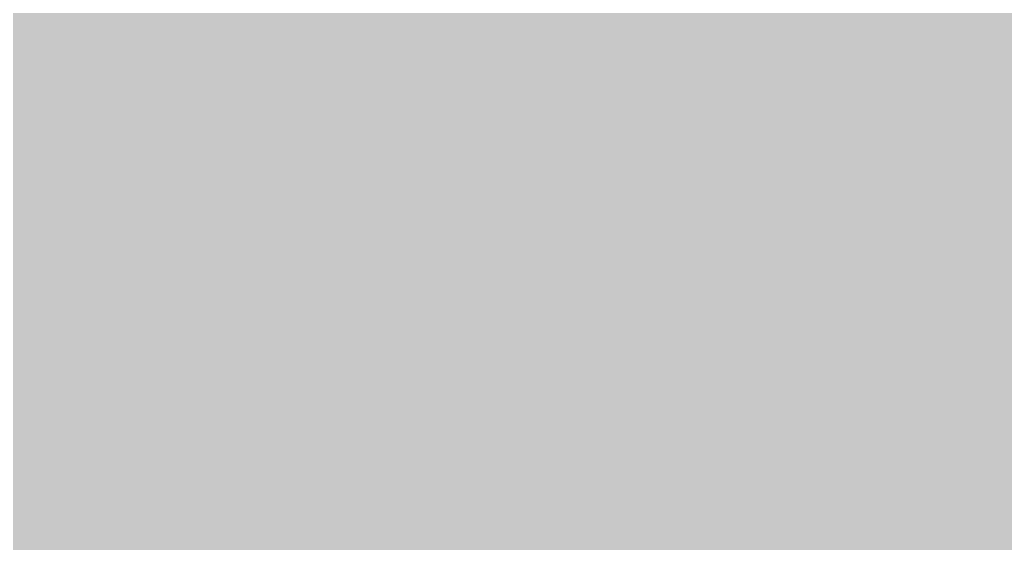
# Model space of a CAD drawing. Header units: millimetres. Extents: x 92 to 588, y 96 to 434.
# Drawn here: x 412.9 to 440.78, y 322.84 to 337.65 of the extents above; entities that cross this region are included whole.
import ezdxf

# ---------------------------------------------------------------- set-up
doc = ezdxf.new("R2010")
doc.units = ezdxf.units.MM
doc.layers.add('H', color=7, linetype='Continuous')
doc.layers.add('P', color=7, linetype='Continuous')

msp = doc.modelspace()

# ---------------------------------------------------------------- hatches: boundary and pattern name
at = {"layer": 'H', "linetype": 'Continuous'}
for points in [[(291.162, 223.903), (291.162, 433.788), (588.166, 433.788), (588.166, 223.903), (291.162, 223.903)], [(425.323, 337.268), (424.336, 338.273), (425.323, 339.279), (426.329, 338.273), (425.323, 337.268)], [(417.227, 335.239), (416.239, 336.245), (417.227, 337.25), (418.233, 336.245), (417.227, 335.239)], [(417.474, 335.239), (416.469, 336.245), (417.474, 337.25), (418.462, 336.245), (417.474, 335.239)], [(433.561, 335.01), (432.555, 336.015), (433.561, 337.003), (434.549, 336.015), (433.561, 335.01)], [(422.06, 332.893), (423.242, 335.186), (421.901, 335.186), (421.901, 335.486), (423.542, 335.486), (423.542, 335.098), (422.431, 332.893), (422.06, 332.893)], [(424.071, 332.893), (424.071, 333.158), (424.53, 333.158), (424.53, 334.904), (424.071, 334.904), (424.071, 335.133), (424.195, 335.133), (424.389, 335.169), (424.459, 335.204), (424.494, 335.222), (424.53, 335.292), (424.583, 335.398), (424.6, 335.486), (424.865, 335.486), (424.865, 333.158), (425.323, 333.158), (425.323, 332.893), (424.071, 332.893)], [(427.599, 332.84), (427.422, 332.876), (427.334, 332.893), (427.264, 332.929), (427.123, 333.017), (427.07, 333.07), (427.017, 333.123), (426.929, 333.246), (426.876, 333.387), (426.858, 333.528), (426.858, 333.617), (426.858, 333.722), (426.911, 333.916), (426.964, 334.005), (427.017, 334.093), (427.193, 334.234), (427.281, 334.287), (427.422, 334.146), (427.317, 334.022), (427.281, 333.952), (427.246, 333.881), (427.211, 333.722), (427.193, 333.634), (427.211, 333.528), (427.281, 333.334), (427.334, 333.246), (427.422, 333.176), (427.599, 333.105), (427.687, 333.105), (427.793, 333.105), (427.969, 333.176), (428.04, 333.228), (428.11, 333.299), (428.181, 333.475), (428.181, 333.581), (428.181, 333.669), (428.146, 333.793), (428.11, 333.846), (428.075, 333.881), (427.952, 333.987), (427.881, 334.04), (427.81, 334.075), (427.722, 334.11), (427.616, 334.146), (427.493, 334.199), (427.422, 334.146), (427.281, 334.287), (427.193, 334.34), (427.052, 334.463), (426.999, 334.534), (426.964, 334.604), (426.911, 334.763), (426.911, 334.869), (426.911, 334.939), (426.946, 335.063), (426.999, 335.186), (427.087, 335.292), (427.14, 335.345), (427.193, 335.398), (427.317, 335.469), (427.458, 335.522), (427.616, 335.539), (427.687, 335.539), (427.775, 335.539), (427.934, 335.522), (428.075, 335.469), (428.199, 335.398), (428.251, 335.363), (428.304, 335.31), (428.393, 335.204), (428.445, 335.081), (428.463, 334.957), (428.463, 334.887), (428.463, 334.798), (428.41, 334.622), (428.375, 334.551), (428.322, 334.463), (428.163, 334.322), (428.075, 334.269), (427.934, 334.428), (428.04, 334.534), (428.075, 334.604), (428.093, 334.657), (428.128, 334.798), (428.128, 334.887), (428.128, 334.975), (428.075, 335.116), (428.005, 335.169), (427.987, 335.204), (427.916, 335.239), (427.793, 335.292), (427.687, 335.292), (427.599, 335.292), (427.44, 335.239), (427.387, 335.186), (427.352, 335.151), (427.299, 335.098), (427.264, 334.992), (427.264, 334.904), (427.264, 334.834), (427.299, 334.728), (427.317, 334.693), (427.352, 334.64), (427.44, 334.569), (427.511, 334.534), (427.669, 334.446), (427.775, 334.393), (427.863, 334.357), (427.934, 334.428), (428.075, 334.269), (428.181, 334.216), (428.357, 334.093), (428.41, 334.005), (428.463, 333.934), (428.534, 333.74), (428.534, 333.617), (428.534, 333.546), (428.498, 333.387), (428.445, 333.246), (428.357, 333.123), (428.287, 333.07), (428.234, 333.017), (428.093, 332.929), (427.952, 332.876), (427.775, 332.84), (427.599, 332.84)], [(428.851, 332.893), (428.851, 333.264), (429.028, 333.423), (429.186, 333.581), (429.327, 333.722), (429.486, 333.881), (429.627, 334.04), (429.821, 334.304), (429.874, 334.41), (429.927, 334.498), (429.98, 334.71), (429.998, 334.816), (429.98, 334.922), (429.962, 334.992), (429.945, 335.045), (429.892, 335.116), (429.857, 335.133), (429.804, 335.186), (429.715, 335.222), (429.645, 335.239), (429.557, 335.239), (429.451, 335.239), (429.363, 335.222), (429.275, 335.186), (429.186, 335.151), (429.116, 335.133), (429.045, 335.081), (428.975, 335.045), (428.922, 335.01), (428.904, 335.38), (429.028, 335.433), (429.204, 335.486), (429.31, 335.504), (429.486, 335.539), (429.574, 335.539), (429.663, 335.539), (429.821, 335.522), (429.962, 335.469), (430.086, 335.398), (430.139, 335.345), (430.192, 335.292), (430.262, 335.186), (430.315, 335.063), (430.35, 334.904), (430.35, 334.834), (430.333, 334.675), (430.315, 334.551), (430.262, 334.428), (430.209, 334.304), (430.139, 334.199), (430.051, 334.093), (429.962, 333.969), (429.874, 333.863), (429.698, 333.687), (429.504, 333.493), (429.31, 333.317), (429.186, 333.193), (430.456, 333.193), (430.456, 332.893), (428.851, 332.893)], [(434.249, 332.523), (434.249, 332.823), (434.319, 332.823), (434.443, 332.858), (434.478, 332.876), (434.531, 332.929), (434.601, 333.017), (434.637, 333.087), (434.654, 333.158), (434.69, 333.317), (434.707, 333.405), (434.725, 333.617), (434.725, 333.881), (434.725, 334.128), (434.707, 334.34), (434.69, 334.428), (434.654, 334.604), (434.637, 334.657), (434.601, 334.728), (434.531, 334.834), (434.478, 334.869), (434.443, 334.904), (434.319, 334.922), (434.249, 334.939), (434.178, 334.922), (434.055, 334.904), (434.019, 334.869), (433.966, 334.834), (433.896, 334.728), (433.861, 334.657), (433.843, 334.587), (433.808, 334.428), (433.79, 334.322), (433.772, 334.11), (433.772, 333.881), (433.772, 333.617), (433.79, 333.423), (433.808, 333.334), (433.843, 333.176), (433.861, 333.087), (433.896, 333.034), (433.966, 332.929), (434.002, 332.893), (434.055, 332.858), (434.178, 332.823), (434.249, 332.823), (434.249, 332.523), (434.143, 332.541), (433.966, 332.576), (433.808, 332.664), (433.667, 332.788), (433.631, 332.858), (433.578, 332.946), (433.508, 333.158), (433.455, 333.405), (433.42, 333.705), (433.42, 333.881), (433.42, 334.04), (433.455, 334.34), (433.508, 334.604), (433.578, 334.816), (433.631, 334.904), (433.684, 334.975), (433.808, 335.098), (433.966, 335.169), (434.143, 335.222), (434.249, 335.222), (434.355, 335.222), (434.531, 335.169), (434.69, 335.098), (434.831, 334.957), (434.884, 334.887), (434.919, 334.798), (434.99, 334.587), (435.042, 334.34), (435.078, 334.04), (435.078, 333.705), (435.042, 333.405), (434.99, 333.14), (434.919, 332.946), (434.866, 332.858), (434.813, 332.77), (434.69, 332.646), (434.531, 332.576), (434.355, 332.541), (434.249, 332.523)], [(437.3, 332.523), (437.3, 332.823), (437.371, 332.823), (437.477, 332.858), (437.53, 332.876), (437.582, 332.929), (437.653, 333.017), (437.671, 333.087), (437.706, 333.158), (437.741, 333.317), (437.741, 333.405), (437.759, 333.617), (437.776, 333.881), (437.759, 334.128), (437.741, 334.34), (437.741, 334.428), (437.706, 334.604), (437.671, 334.657), (437.653, 334.728), (437.582, 334.834), (437.53, 334.869), (437.477, 334.904), (437.371, 334.922), (437.3, 334.939), (437.23, 334.922), (437.106, 334.904), (437.053, 334.869), (437.018, 334.834), (436.947, 334.728), (436.912, 334.657), (436.895, 334.587), (436.859, 334.428), (436.842, 334.322), (436.824, 334.11), (436.824, 333.881), (436.824, 333.617), (436.842, 333.423), (436.842, 333.334), (436.877, 333.176), (436.912, 333.087), (436.93, 333.034), (437, 332.929), (437.053, 332.893), (437.106, 332.858), (437.23, 332.823), (437.3, 332.823), (437.3, 332.523), (437.194, 332.541), (437, 332.576), (436.842, 332.664), (436.718, 332.788), (436.665, 332.858), (436.63, 332.946), (436.542, 333.158), (436.489, 333.405), (436.471, 333.705), (436.471, 334.04), (436.489, 334.34), (436.542, 334.604), (436.63, 334.816), (436.665, 334.904), (436.718, 334.975), (436.859, 335.098), (437, 335.169), (437.194, 335.222), (437.3, 335.222), (437.406, 335.222), (437.582, 335.169), (437.741, 335.098), (437.865, 334.957), (437.918, 334.887), (437.97, 334.798), (438.041, 334.587), (438.094, 334.34), (438.112, 334.04), (438.129, 333.881), (438.112, 333.705), (438.094, 333.405), (438.041, 333.14), (437.97, 332.946), (437.918, 332.858), (437.865, 332.77), (437.741, 332.646), (437.582, 332.576), (437.406, 332.541), (437.3, 332.523)], [(439.276, 332.523), (439.188, 332.541), (439.029, 332.558), (438.958, 332.593), (438.888, 332.629), (438.764, 332.699), (438.711, 332.77), (438.641, 332.84), (438.535, 333.034), (438.5, 333.14), (438.464, 333.264), (438.429, 333.546), (438.411, 333.722), (438.429, 333.881), (438.464, 334.181), (438.482, 334.322), (438.535, 334.463), (438.641, 334.693), (438.694, 334.798), (438.782, 334.887), (438.958, 335.045), (439.064, 335.098), (439.188, 335.151), (439.435, 335.204), (439.576, 335.222), (439.664, 335.222), (439.734, 335.204), (439.805, 335.204), (439.875, 335.186), (439.875, 334.851), (439.805, 334.869), (439.717, 334.904), (439.629, 334.922), (439.54, 334.922), (439.452, 334.922), (439.311, 334.887), (439.17, 334.834), (439.064, 334.745), (439.011, 334.693), (438.958, 334.64), (438.888, 334.516), (438.817, 334.34), (438.782, 334.163), (438.782, 334.058), (438.888, 333.863), (438.782, 333.811), (438.764, 333.775), (438.764, 333.74), (438.764, 333.687), (438.764, 333.652), (438.764, 333.511), (438.8, 333.299), (438.817, 333.211), (438.852, 333.123), (438.905, 332.999), (438.958, 332.964), (439.029, 332.893), (439.099, 332.84), (439.188, 332.823), (439.276, 332.805), (439.382, 332.823), (439.505, 332.876), (439.576, 332.929), (439.611, 332.964), (439.646, 332.999), (439.699, 333.087), (439.734, 333.264), (439.752, 333.405), (439.734, 333.493), (439.717, 333.617), (439.699, 333.669), (439.681, 333.722), (439.611, 333.811), (439.558, 333.863), (439.54, 333.881), (439.452, 333.916), (439.417, 333.934), (439.329, 333.952), (439.24, 333.952), (439.117, 333.934), (438.994, 333.916), (438.888, 333.863), (438.782, 334.058), (438.905, 334.128), (439.029, 334.181), (439.099, 334.216), (439.24, 334.234), (439.311, 334.234), (439.452, 334.234), (439.576, 334.199), (439.629, 334.181), (439.752, 334.128), (439.823, 334.075), (439.875, 334.022), (439.981, 333.881), (440.034, 333.811), (440.052, 333.722), (440.087, 333.528), (440.087, 333.317), (440.052, 333.14), (440.034, 333.052), (439.999, 332.964), (439.911, 332.823), (439.858, 332.77), (439.787, 332.717), (439.664, 332.629), (439.593, 332.593), (439.523, 332.558), (439.364, 332.541), (439.276, 332.523)], [(431.656, 332.576), (432.838, 334.869), (431.497, 334.869), (431.497, 335.169), (433.137, 335.169), (433.137, 334.781), (432.026, 332.576), (431.656, 332.576)], [(418.885, 331.676), (418.709, 331.694), (418.621, 331.729), (418.55, 331.764), (418.409, 331.835), (418.356, 331.888), (418.303, 331.941), (418.233, 332.064), (418.197, 332.135), (418.162, 332.205), (418.144, 332.364), (418.144, 332.435), (418.144, 332.541), (418.197, 332.735), (418.25, 332.823), (418.303, 332.911), (418.48, 333.052), (418.568, 333.105), (418.709, 332.982), (418.603, 332.858), (418.568, 332.788), (418.532, 332.717), (418.497, 332.558), (418.48, 332.47), (418.497, 332.364), (418.568, 332.17), (418.621, 332.082), (418.709, 332.011), (418.885, 331.941), (418.991, 331.923), (419.097, 331.941), (419.256, 331.994), (419.326, 332.064), (419.397, 332.135), (419.467, 332.311), (419.467, 332.417), (419.467, 332.488), (419.432, 332.629), (419.397, 332.664), (419.361, 332.717), (419.238, 332.805), (419.167, 332.858), (419.097, 332.893), (419.009, 332.929), (418.903, 332.982), (418.779, 333.017), (418.709, 332.982), (418.568, 333.105), (418.48, 333.176), (418.338, 333.299), (418.285, 333.37), (418.25, 333.44), (418.197, 333.599), (418.197, 333.687), (418.197, 333.758), (418.233, 333.899), (418.285, 334.022), (418.374, 334.128), (418.427, 334.181), (418.48, 334.234), (418.603, 334.304), (418.744, 334.34), (418.903, 334.375), (419.062, 334.375), (419.22, 334.34), (419.361, 334.304), (419.485, 334.234), (419.538, 334.181), (419.591, 334.146), (419.679, 334.04), (419.732, 333.916), (419.75, 333.793), (419.75, 333.722), (419.75, 333.634), (419.697, 333.458), (419.661, 333.37), (419.608, 333.281), (419.45, 333.158), (419.361, 333.105), (419.238, 333.246), (419.326, 333.37), (419.361, 333.44), (419.379, 333.493), (419.414, 333.634), (419.414, 333.705), (419.414, 333.793), (419.361, 333.934), (419.309, 334.005), (419.273, 334.022), (419.203, 334.075), (419.079, 334.11), (418.973, 334.11), (418.885, 334.11), (418.726, 334.058), (418.674, 334.022), (418.638, 333.987), (418.585, 333.934), (418.55, 333.811), (418.55, 333.74), (418.55, 333.669), (418.585, 333.564), (418.603, 333.511), (418.638, 333.475), (418.726, 333.387), (418.797, 333.352), (418.956, 333.281), (419.062, 333.228), (419.15, 333.193), (419.238, 333.246), (419.361, 333.105), (419.467, 333.034), (419.644, 332.911), (419.697, 332.84), (419.75, 332.752), (419.82, 332.558), (419.82, 332.452), (419.82, 332.364), (419.785, 332.223), (419.732, 332.082), (419.644, 331.958), (419.573, 331.888), (419.52, 331.835), (419.379, 331.764), (419.238, 331.694), (419.062, 331.676), (418.885, 331.676)], [(414.229, 331.729), (414.229, 332.611), (414.229, 332.893), (414.229, 333.899), (413.364, 332.893), (414.229, 332.893), (414.229, 332.611), (413.082, 332.611), (413.082, 332.982), (414.246, 334.322), (414.564, 334.322), (414.564, 332.893), (414.864, 332.893), (414.864, 332.611), (414.564, 332.611), (414.564, 331.729), (414.229, 331.729)], [(416.451, 331.729), (416.451, 331.994), (416.927, 331.994), (416.927, 333.722), (416.451, 333.722), (416.451, 333.969), (416.575, 333.969), (416.786, 334.005), (416.839, 334.04), (416.874, 334.058), (416.927, 334.11), (416.98, 334.216), (416.98, 334.322), (417.262, 334.322), (417.262, 331.994), (417.721, 331.994), (417.721, 331.729), (416.451, 331.729)], [(425.958, 332.893), (425.958, 333.405), (426.364, 333.405), (426.364, 332.893), (425.958, 332.893)], [(421.725, 331.006), (420.737, 332.011), (421.725, 333.017), (422.73, 332.011), (421.725, 331.006)], [(435.554, 332.576), (435.554, 333.07), (435.977, 333.07), (435.977, 332.576), (435.554, 332.576)], [(415.287, 331.729), (415.287, 332.223), (415.71, 332.223), (415.71, 331.729), (415.287, 331.729)], [(439.046, 327.655), (439.046, 330.248), (439.699, 330.248), (439.805, 330.248), (439.999, 330.23), (440.087, 330.212), (440.158, 330.177), (440.299, 330.124), (440.369, 330.089), (440.44, 330.036), (440.546, 329.912), (440.599, 329.824), (440.634, 329.754), (440.669, 329.56), (440.669, 329.471), (440.669, 329.383), (440.652, 329.224), (440.616, 329.136), (440.581, 329.066), (440.51, 328.942), (440.458, 328.889), (440.387, 328.819), (440.228, 328.731), (440.14, 328.695), (440.052, 328.66), (439.823, 328.625), (439.681, 328.625), (439.382, 328.625), (439.382, 328.907), (439.629, 328.907), (439.823, 328.925), (439.964, 328.942), (440.017, 328.96), (440.122, 329.03), (440.175, 329.066), (440.211, 329.101), (440.264, 329.189), (440.281, 329.242), (440.316, 329.33), (440.316, 329.454), (440.316, 329.524), (440.299, 329.63), (440.281, 329.683), (440.246, 329.736), (440.175, 329.824), (440.14, 329.842), (440.052, 329.895), (439.946, 329.93), (439.823, 329.948), (439.681, 329.948), (439.382, 329.948), (439.382, 328.907), (439.382, 328.625), (439.382, 327.655), (439.046, 327.655)], [(439.258, 327.884), (438.253, 328.889), (439.258, 329.877), (440.246, 328.889), (439.258, 327.884)], [(420.702, 326.296), (421.884, 328.572), (420.543, 328.572), (420.543, 328.872), (422.184, 328.872), (422.184, 328.484), (421.072, 326.296), (420.702, 326.296)], [(422.713, 326.296), (422.713, 326.561), (423.171, 326.561), (423.171, 328.29), (422.713, 328.29), (422.713, 328.519), (422.836, 328.537), (423.03, 328.572), (423.101, 328.607), (423.136, 328.625), (423.189, 328.678), (423.224, 328.783), (423.242, 328.889), (423.507, 328.889), (423.507, 326.561), (423.965, 326.561), (423.965, 326.296), (422.713, 326.296)], [(426.135, 326.243), (425.941, 326.261), (425.853, 326.279), (425.676, 326.332), (425.535, 326.402), (425.535, 326.773), (425.676, 326.684), (425.853, 326.614), (425.941, 326.579), (426.135, 326.543), (426.223, 326.543), (426.329, 326.543), (426.435, 326.579), (426.488, 326.596), (426.576, 326.649), (426.611, 326.684), (426.664, 326.755), (426.717, 326.861), (426.735, 326.896), (426.752, 327.02), (426.752, 327.09), (426.752, 327.161), (426.735, 327.267), (426.717, 327.319), (426.682, 327.355), (426.629, 327.425), (426.593, 327.461), (426.523, 327.496), (426.417, 327.531), (426.329, 327.549), (426.205, 327.549), (426.064, 327.549), (426.064, 327.831), (426.17, 327.831), (426.294, 327.849), (426.488, 327.902), (426.558, 327.954), (426.593, 327.972), (426.646, 328.043), (426.699, 328.166), (426.699, 328.272), (426.699, 328.325), (426.682, 328.395), (426.664, 328.431), (426.646, 328.466), (426.593, 328.537), (426.576, 328.554), (426.505, 328.589), (426.417, 328.607), (426.346, 328.625), (426.258, 328.625), (426.152, 328.625), (426.064, 328.607), (425.976, 328.589), (425.888, 328.554), (425.8, 328.519), (425.729, 328.484), (425.676, 328.431), (425.623, 328.413), (425.606, 328.766), (425.729, 328.836), (425.905, 328.889), (426.011, 328.907), (426.188, 328.925), (426.276, 328.925), (426.452, 328.925), (426.593, 328.889), (426.646, 328.872), (426.77, 328.819), (426.823, 328.783), (426.876, 328.748), (426.964, 328.642), (426.999, 328.589), (427.017, 328.519), (427.052, 328.378), (427.052, 328.307), (427.052, 328.201), (426.981, 328.007), (426.911, 327.937), (426.84, 327.866), (426.664, 327.76), (426.576, 327.725), (426.664, 327.69), (426.752, 327.655), (426.84, 327.602), (426.929, 327.531), (426.964, 327.496), (427.034, 327.408), (427.07, 327.284), (427.105, 327.143), (427.105, 327.055), (427.105, 326.967), (427.07, 326.808), (427.052, 326.737), (427.017, 326.667), (426.929, 326.543), (426.876, 326.473), (426.823, 326.42), (426.682, 326.332), (426.593, 326.296), (426.523, 326.279), (426.346, 326.243), (426.241, 326.243), (426.135, 326.243)], [(427.493, 326.296), (427.493, 326.649), (427.669, 326.826), (427.828, 326.967), (427.969, 327.125), (428.128, 327.284), (428.269, 327.443), (428.463, 327.69), (428.534, 327.796), (428.569, 327.902), (428.622, 328.096), (428.64, 328.201), (428.622, 328.307), (428.604, 328.395), (428.587, 328.431), (428.534, 328.501), (428.498, 328.519), (428.445, 328.572), (428.357, 328.607), (428.287, 328.625), (428.199, 328.625), (428.093, 328.625), (428.005, 328.607), (427.916, 328.589), (427.828, 328.554), (427.758, 328.519), (427.687, 328.484), (427.616, 328.431), (427.581, 328.413), (427.546, 328.783), (427.669, 328.836), (427.846, 328.872), (427.952, 328.907), (428.128, 328.925), (428.216, 328.925), (428.304, 328.925), (428.463, 328.907), (428.604, 328.854), (428.728, 328.783), (428.781, 328.731), (428.834, 328.695), (428.904, 328.572), (428.957, 328.448), (428.992, 328.307), (428.992, 328.219), (428.975, 328.078), (428.957, 327.937), (428.904, 327.813), (428.851, 327.708), (428.781, 327.584), (428.692, 327.478), (428.604, 327.372), (428.516, 327.267), (428.34, 327.073), (428.146, 326.896), (427.952, 326.72), (427.828, 326.596), (429.098, 326.596), (429.098, 326.296), (427.493, 326.296)], [(430.615, 325.961), (430.615, 328.537), (431.374, 328.537), (431.568, 328.519), (431.656, 328.501), (431.744, 328.484), (431.885, 328.431), (431.938, 328.378), (432.009, 328.325), (432.114, 328.201), (432.167, 328.131), (432.203, 328.06), (432.238, 327.866), (432.255, 327.76), (432.238, 327.69), (432.22, 327.513), (432.185, 327.443), (432.15, 327.372), (432.079, 327.249), (432.026, 327.196), (431.956, 327.125), (431.797, 327.02), (431.709, 326.984), (431.62, 326.967), (431.391, 326.931), (430.968, 326.931), (430.968, 327.214), (431.197, 327.214), (431.391, 327.214), (431.532, 327.249), (431.585, 327.267), (431.709, 327.337), (431.779, 327.408), (431.832, 327.496), (431.85, 327.549), (431.885, 327.637), (431.885, 327.76), (431.885, 327.813), (431.867, 327.937), (431.85, 327.99), (431.815, 328.043), (431.744, 328.113), (431.709, 328.148), (431.62, 328.201), (431.515, 328.219), (431.391, 328.237), (431.25, 328.254), (430.968, 328.254), (430.968, 327.214), (430.968, 326.931), (430.968, 325.961), (430.615, 325.961)], [(433.173, 325.908), (433.085, 325.908), (432.89, 325.926), (432.785, 325.961), (432.608, 325.997), (432.467, 326.067), (432.467, 326.438), (432.608, 326.349), (432.785, 326.279), (432.873, 326.243), (433.067, 326.208), (433.155, 326.208), (433.261, 326.208), (433.367, 326.243), (433.42, 326.261), (433.508, 326.314), (433.543, 326.349), (433.614, 326.438), (433.649, 326.526), (433.667, 326.561), (433.684, 326.684), (433.684, 326.755), (433.684, 326.826), (433.667, 326.931), (433.631, 327.02), (433.561, 327.09), (433.525, 327.125), (433.455, 327.178), (433.367, 327.196), (433.261, 327.214), (433.137, 327.214), (432.996, 327.214), (432.996, 327.496), (433.12, 327.496), (433.226, 327.513), (433.42, 327.566), (433.49, 327.619), (433.525, 327.637), (433.578, 327.708), (433.631, 327.831), (433.631, 327.937), (433.631, 327.99), (433.614, 328.078), (433.596, 328.113), (433.578, 328.131), (433.525, 328.201), (433.508, 328.219), (433.437, 328.254), (433.367, 328.272), (433.279, 328.29), (433.19, 328.29), (433.102, 328.29), (432.996, 328.272), (432.908, 328.254), (432.82, 328.219), (432.732, 328.184), (432.679, 328.148), (432.608, 328.113), (432.555, 328.078), (432.538, 328.431), (432.661, 328.501), (432.855, 328.554), (432.943, 328.572), (433.12, 328.589), (433.208, 328.589), (433.384, 328.589), (433.525, 328.554), (433.578, 328.537), (433.702, 328.484), (433.755, 328.448), (433.808, 328.413), (433.896, 328.307), (433.931, 328.254), (433.966, 328.184), (433.984, 328.06), (433.984, 327.972), (433.984, 327.866), (433.914, 327.69), (433.843, 327.602), (433.772, 327.531), (433.614, 327.425), (433.508, 327.39), (433.596, 327.355), (433.684, 327.319), (433.772, 327.267), (433.861, 327.196), (433.896, 327.161), (433.966, 327.073), (433.984, 327.02), (434.019, 326.949), (434.037, 326.808), (434.037, 326.72), (434.037, 326.649), (434.002, 326.473), (433.984, 326.402), (433.949, 326.332), (433.861, 326.208), (433.808, 326.138), (433.755, 326.085), (433.614, 325.997), (433.543, 325.961), (433.455, 325.944), (433.279, 325.908), (433.173, 325.908)], [(435.713, 325.961), (435.713, 326.314), (435.871, 326.49), (436.03, 326.632), (436.189, 326.79), (436.33, 326.949), (436.471, 327.108), (436.665, 327.355), (436.736, 327.461), (436.789, 327.566), (436.842, 327.76), (436.842, 327.866), (436.842, 327.972), (436.806, 328.06), (436.789, 328.096), (436.736, 328.166), (436.718, 328.201), (436.648, 328.237), (436.577, 328.272), (436.489, 328.29), (436.401, 328.29), (436.312, 328.29), (436.207, 328.272), (436.118, 328.254), (436.03, 328.219), (435.96, 328.184), (435.889, 328.148), (435.819, 328.113), (435.783, 328.078), (435.766, 328.448), (435.889, 328.501), (436.065, 328.554), (436.154, 328.572), (436.33, 328.589), (436.506, 328.589), (436.665, 328.572), (436.806, 328.519), (436.93, 328.448), (436.983, 328.413), (437.036, 328.36), (437.106, 328.237), (437.159, 328.113), (437.194, 327.972), (437.194, 327.884), (437.194, 327.743), (437.159, 327.602), (437.124, 327.478), (437.053, 327.372), (436.983, 327.249), (436.912, 327.143), (436.806, 327.037), (436.718, 326.931), (436.542, 326.755), (436.348, 326.561), (436.171, 326.385), (436.03, 326.261), (437.3, 326.261), (437.3, 325.961), (435.713, 325.961)], [(438.782, 326.614), (437.776, 327.619), (438.782, 328.607), (439.787, 327.619), (438.782, 326.614)], [(413.893, 325.52), (413.788, 325.52), (413.594, 325.538), (413.505, 325.556), (413.329, 325.608), (413.188, 325.679), (413.188, 326.032), (413.329, 325.961), (413.505, 325.891), (413.594, 325.855), (413.77, 325.82), (413.876, 325.82), (413.982, 325.82), (414.087, 325.855), (414.14, 325.873), (414.229, 325.926), (414.264, 325.961), (414.317, 326.032), (414.37, 326.12), (414.387, 326.173), (414.405, 326.296), (414.405, 326.42), (414.387, 326.543), (414.37, 326.596), (414.334, 326.632), (414.281, 326.702), (414.246, 326.737), (414.176, 326.773), (414.07, 326.808), (413.982, 326.826), (413.858, 326.826), (413.717, 326.826), (413.717, 327.108), (413.823, 327.108), (413.946, 327.125), (414.123, 327.178), (414.211, 327.231), (414.246, 327.249), (414.299, 327.319), (414.352, 327.443), (414.352, 327.549), (414.352, 327.602), (414.334, 327.672), (414.317, 327.708), (414.299, 327.743), (414.246, 327.796), (414.158, 327.866), (414.07, 327.884), (413.999, 327.902), (413.911, 327.902), (413.805, 327.902), (413.717, 327.884), (413.629, 327.866), (413.523, 327.831), (413.452, 327.796), (413.382, 327.743), (413.329, 327.708), (413.276, 327.672), (413.258, 328.043), (413.382, 328.113), (413.558, 328.148), (413.664, 328.184), (413.84, 328.201), (413.929, 328.201), (414.105, 328.201), (414.229, 328.166), (414.299, 328.148), (414.423, 328.096), (414.475, 328.06), (414.528, 328.025), (414.617, 327.919), (414.652, 327.866), (414.67, 327.796), (414.705, 327.655), (414.705, 327.584), (414.705, 327.478), (414.634, 327.284), (414.564, 327.214), (414.493, 327.125), (414.317, 327.037), (414.229, 327.002), (414.317, 326.967), (414.405, 326.931), (414.493, 326.878), (414.581, 326.808), (414.617, 326.773), (414.687, 326.684), (414.705, 326.614), (414.722, 326.561), (414.758, 326.42), (414.758, 326.243), (414.722, 326.085), (414.687, 326.014), (414.67, 325.944), (414.581, 325.803), (414.528, 325.75), (414.475, 325.697), (414.334, 325.608), (414.246, 325.573), (414.176, 325.556), (413.999, 325.52), (413.893, 325.52)], [(416.945, 325.52), (416.839, 325.52), (416.645, 325.538), (416.557, 325.556), (416.363, 325.608), (416.239, 325.679), (416.239, 326.032), (416.38, 325.961), (416.557, 325.891), (416.645, 325.855), (416.821, 325.82), (416.91, 325.82), (417.015, 325.82), (417.121, 325.855), (417.174, 325.873), (417.262, 325.926), (417.315, 325.961), (417.368, 326.032), (417.421, 326.12), (417.421, 326.173), (417.456, 326.296), (417.456, 326.42), (417.421, 326.543), (417.386, 326.632), (417.333, 326.702), (417.298, 326.737), (417.21, 326.773), (417.121, 326.808), (417.015, 326.826), (416.91, 326.826), (416.751, 326.826), (416.751, 327.108), (416.874, 327.108), (416.98, 327.125), (417.174, 327.178), (417.262, 327.231), (417.298, 327.249), (417.351, 327.319), (417.386, 327.443), (417.404, 327.549), (417.404, 327.602), (417.386, 327.672), (417.368, 327.708), (417.351, 327.743), (417.298, 327.796), (417.262, 327.831), (417.192, 327.866), (417.121, 327.884), (417.033, 327.902), (416.945, 327.902), (416.857, 327.902), (416.769, 327.884), (416.663, 327.866), (416.575, 327.831), (416.504, 327.796), (416.433, 327.743), (416.38, 327.708), (416.328, 327.672), (416.31, 328.043), (416.433, 328.113), (416.61, 328.148), (416.698, 328.184), (416.892, 328.201), (416.98, 328.201), (417.139, 328.201), (417.28, 328.166), (417.351, 328.148), (417.474, 328.096), (417.527, 328.06), (417.58, 328.025), (417.668, 327.919), (417.686, 327.866), (417.721, 327.796), (417.756, 327.655), (417.756, 327.584), (417.739, 327.478), (417.668, 327.284), (417.615, 327.214), (417.545, 327.125), (417.368, 327.037), (417.28, 327.002), (417.351, 326.967), (417.456, 326.931), (417.545, 326.878), (417.615, 326.808), (417.668, 326.773), (417.721, 326.684), (417.756, 326.614), (417.774, 326.561), (417.792, 326.42), (417.809, 326.332), (417.792, 326.243), (417.774, 326.085), (417.739, 326.014), (417.703, 325.944), (417.633, 325.803), (417.58, 325.75), (417.509, 325.697), (417.386, 325.608), (417.298, 325.573), (417.227, 325.556), (417.033, 325.52), (416.945, 325.52)], [(418.638, 325.52), (418.568, 325.52), (418.497, 325.52), (418.427, 325.538), (418.356, 325.556), (418.356, 325.891), (418.427, 325.855), (418.497, 325.838), (418.603, 325.82), (418.691, 325.82), (418.779, 325.82), (418.92, 325.838), (419.062, 325.908), (419.167, 325.979), (419.22, 326.032), (419.273, 326.102), (419.344, 326.226), (419.397, 326.402), (419.432, 326.579), (419.45, 326.684), (419.344, 326.861), (419.45, 326.931), (419.45, 327.002), (419.45, 327.037), (419.45, 327.09), (419.45, 327.214), (419.432, 327.425), (419.397, 327.513), (419.379, 327.602), (419.309, 327.725), (419.273, 327.778), (419.238, 327.813), (419.15, 327.866), (419.115, 327.884), (419.044, 327.919), (418.938, 327.919), (418.85, 327.919), (418.709, 327.866), (418.638, 327.813), (418.603, 327.76), (418.568, 327.725), (418.532, 327.637), (418.48, 327.461), (418.48, 327.319), (418.48, 327.249), (418.497, 327.108), (418.515, 327.055), (418.55, 327.002), (418.603, 326.914), (418.656, 326.878), (418.691, 326.843), (418.762, 326.808), (418.797, 326.808), (418.885, 326.79), (418.991, 326.79), (419.097, 326.79), (419.22, 326.826), (419.344, 326.861), (419.45, 326.684), (419.309, 326.596), (419.185, 326.543), (419.115, 326.526), (418.973, 326.508), (418.903, 326.508), (418.762, 326.508), (418.638, 326.526), (418.585, 326.543), (418.462, 326.614), (418.409, 326.649), (418.338, 326.702), (418.233, 326.843), (418.197, 326.914), (418.162, 327.002), (418.127, 327.196), (418.127, 327.408), (418.162, 327.584), (418.197, 327.672), (418.233, 327.76), (418.321, 327.902), (418.374, 327.954), (418.427, 328.007), (418.55, 328.113), (418.638, 328.148), (418.709, 328.166), (418.868, 328.201), (418.938, 328.201), (419.026, 328.201), (419.203, 328.166), (419.273, 328.148), (419.344, 328.113), (419.467, 328.025), (419.52, 327.972), (419.591, 327.902), (419.697, 327.708), (419.732, 327.602), (419.767, 327.478), (419.802, 327.178), (419.802, 327.02), (419.802, 326.861), (419.767, 326.543), (419.732, 326.402), (419.697, 326.261), (419.591, 326.032), (419.52, 325.926), (419.432, 325.838), (419.256, 325.679), (419.167, 325.626), (419.044, 325.573), (418.797, 325.52), (418.638, 325.52)], [(431.25, 325.926), (430.262, 326.914), (431.25, 327.919), (432.255, 326.914), (431.25, 325.926)], [(429.257, 325.485), (428.251, 326.49), (429.257, 327.478), (430.262, 326.49), (429.257, 325.485)], [(434.407, 326.931), (434.407, 327.249), (435.378, 327.249), (435.378, 326.931), (434.407, 326.931)], [(435.677, 324.921), (434.69, 325.926), (435.677, 326.914), (436.683, 325.926), (435.677, 324.921)], [(424.6, 326.296), (424.6, 326.79), (425.006, 326.79), (425.006, 326.296), (424.6, 326.296)], [(431.162, 324.427), (430.156, 325.414), (431.162, 326.42), (432.15, 325.414), (431.162, 324.427)], [(415.287, 325.573), (415.287, 326.067), (415.71, 326.067), (415.71, 325.573), (415.287, 325.573)], [(428.763, 321.128), (427.758, 322.116), (428.763, 323.121), (429.751, 322.116), (428.763, 321.128)]]:
    msp.add_hatch(color=7, dxfattribs=at).paths.add_polyline_path(points)

# ---------------------------------------------------------------- linework, layer by layer
at = {"layer": 'P', "color": 7}
for points, const_width in [([(361.1, 426.768), (364.875, 419.165), (457.938, 234.874), (581.234, 279.624)], 1.176), ([(361.1, 426.768), (364.875, 419.165), (457.938, 234.874), (581.234, 279.624)], 0.26), ([(361.1, 426.768), (364.875, 419.165), (457.938, 234.874), (581.234, 279.624)], 0.26), ([(386.147, 388.809), (402.605, 377.784), (408.972, 364.432), (431.25, 326.914), (436.524, 304.601), (443.015, 283.54), (455.01, 253.995), (463.529, 246.11), (472.754, 245.175), (499.971, 263.326)], 0.26), ([(484.255, 250.802), (467.727, 260.662), (452.417, 269.975), (447.372, 285.85), (442.874, 301.796), (438.852, 317.265), (438.782, 327.619), (428.798, 342.577), (421.796, 356.671), (406.203, 383.076)], 0.3), ([(456.774, 250.167), (448.148, 267.153), (442.151, 284.016), (436.824, 301.761), (433.914, 316.683), (431.162, 325.414), (423.595, 339.914), (414.775, 353.901), (400.082, 380.042)], 0.3), ([(411.53, 374.944), (426.452, 350.268), (442.715, 325.626), (442.68, 321.728), (443.139, 298.938), (454.798, 273.08), (471.361, 258.14)], 0.26), ([(404.404, 329.754), (417.227, 336.245), (423.595, 339.914), (427.493, 341.378), (428.798, 342.577), (437.053, 346.969), (446.737, 353.39)], 0.3), ([(439.188, 282.481), (435.184, 299.609), (431.656, 314.161), (428.763, 322.116), (417.227, 336.245), (410.313, 348.31)], 0.3), ([(424.336, 338.273), (425.323, 337.268), (426.329, 338.273), (425.323, 339.279), (424.336, 338.273), (424.336, 338.273)], 0.4), ([(416.292, 308.199), (428.763, 322.116), (431.162, 325.414), (435.677, 325.926), (438.782, 327.619), (447.919, 334.287), (455.98, 338.838)], 0.3), ([(416.239, 336.245), (417.227, 335.239), (418.233, 336.245), (417.227, 337.25), (416.239, 336.245), (416.239, 336.245)], 0.4), ([(416.469, 336.245), (417.474, 335.239), (418.462, 336.245), (417.474, 337.25), (416.469, 336.245), (416.469, 336.245)], 0.4), ([(432.555, 336.015), (433.561, 335.01), (434.549, 336.015), (433.561, 337.003), (432.555, 336.015), (432.555, 336.015)], 0.4), ([(417.474, 336.245), (433.49, 307.299), (435.36, 296.663), (436.348, 290.384), (437.882, 285.251)], 0.26), ([(420.737, 332.011), (421.725, 331.006), (422.73, 332.011), (421.725, 333.017), (420.737, 332.011), (420.737, 332.011)], 0.4), ([(438.253, 328.889), (439.258, 327.884), (440.246, 328.889), (439.258, 329.877), (438.253, 328.889), (438.253, 328.889)], 0.4), ([(437.776, 327.619), (438.782, 326.614), (439.787, 327.619), (438.782, 328.607), (437.776, 327.619), (437.776, 327.619)], 0.4), ([(430.262, 326.914), (431.25, 325.926), (432.255, 326.914), (431.25, 327.919), (430.262, 326.914), (430.262, 326.914)], 0.4), ([(428.251, 326.49), (429.257, 325.485), (430.262, 326.49), (429.257, 327.478), (428.251, 326.49), (428.251, 326.49)], 0.4), ([(434.69, 325.926), (435.677, 324.921), (436.683, 325.926), (435.677, 326.914), (434.69, 325.926), (434.69, 325.926)], 0.4), ([(430.156, 325.414), (431.162, 324.427), (432.15, 325.414), (431.162, 326.42), (430.156, 325.414), (430.156, 325.414)], 0.4), ([(427.758, 322.116), (428.763, 321.128), (429.751, 322.116), (428.763, 323.121), (427.758, 322.116), (427.758, 322.116)], 0.4)]:
    msp.add_lwpolyline(points, dxfattribs=dict(at, const_width=const_width))

doc.saveas('drawing.dxf')
